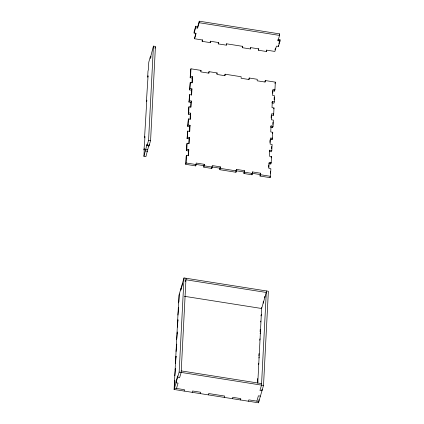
<?xml version="1.0" encoding="UTF-8"?>
<svg xmlns="http://www.w3.org/2000/svg" width="424" height="424" viewBox="0 0 424 424"><rect width="100%" height="100%" fill="white"/><g stroke="black" fill="none" stroke-linecap="round" stroke-linejoin="round"><path stroke-width="0.64" d="M148.766 145.612L145.925 156.631L143.916 156.313L144.308 148.723L143.922 150.059L144.621 142.644L144.934 136.57L144.547 137.906L146.815 100.117L146.428 101.453L148.071 75.817L147.679 77.152L147.992 71.078L148.384 69.737L148.776 62.148L150.324 56.8L151.331 56.959M143.916 156.313L147.102 144.107L147.022 145.628L149.031 145.946L150.584 140.604L155.438 46.433L153.43 46.115L150.25 58.321L150.324 56.8M147.022 145.628L148.575 140.286L153.43 46.115M149.031 145.946L149.11 144.425M174.1 389.471L178.96 295.3L184.005 277.937L268.376 291.262L263.516 385.432L258.47 402.8L174.1 389.471L179.145 372.102L184.005 277.937M264.899 81.89L265.292 80.549L275.335 82.139L274.943 89.734L272.934 89.416L272.621 95.49L274.63 95.808L274.317 101.882L272.303 101.564L271.991 107.643L273.999 107.961L273.687 114.035L271.678 113.717L271.365 119.791L273.374 120.109L273.061 126.188L271.053 125.87L270.74 131.944L272.749 132.262L272.436 138.335L270.427 138.017L270.115 144.096L272.123 144.414L271.805 150.488L269.797 150.17L269.484 156.244L271.493 156.562L271.18 162.636L269.171 162.323L268.858 168.397L270.867 168.715L270.475 176.31L270.088 177.645L260.045 176.055L260.511 173.204L252.476 171.932L252.01 174.789L243.97 173.517L244.436 170.665L236.401 169.393L235.935 172.25L219.865 169.711L220.332 166.855L212.297 165.588L211.83 168.439L203.796 167.173L204.262 164.316L196.227 163.049L195.761 165.901L185.712 164.316L186.104 156.721L186.496 155.385L188.505 155.703L188.818 149.63L186.809 149.312L186.422 150.647L188.431 150.965L188.818 149.63M186.422 150.647L186.735 144.568L187.122 143.233L189.131 143.551L189.443 137.477L187.434 137.159L187.048 138.494L189.056 138.812L189.443 137.477M187.048 138.494L187.747 131.085L189.756 131.403L190.069 125.324L188.06 125.006L187.673 126.341L189.682 126.659L190.069 125.324M187.673 126.341L188.373 118.932L190.381 119.25L190.699 113.176L188.691 112.858L188.298 114.194L190.307 114.512L190.699 113.176M188.298 114.194L188.611 108.12L189.003 106.779L191.012 107.097L191.325 101.023L189.316 100.705L188.929 102.041L190.938 102.359L191.325 101.023M188.929 102.041L189.629 94.632L191.637 94.95L191.95 88.87L189.941 88.558L189.554 89.893L191.563 90.206L191.95 88.87M189.554 89.893L190.254 82.479L192.263 82.797L192.576 76.723L190.567 76.405L190.18 77.74L192.189 78.058L192.576 76.723M190.18 77.74L190.572 70.145L190.959 68.81L201.002 70.395L200.928 71.916L208.963 73.182L209.043 71.667L217.077 72.933L216.998 74.454L225.033 75.726L225.112 74.205L241.182 76.744L241.102 78.265L249.137 79.532L249.217 78.011L257.251 79.283L257.177 80.804L265.212 82.07L265.292 80.549M179.347 293.964L178.954 301.559L178.568 302.895M185.712 164.316L186.104 162.98L186.496 155.385M186.809 149.312L187.122 143.233M187.434 137.159L187.747 131.085M188.06 125.006L188.373 118.932M188.691 112.858L189.003 106.779M189.316 100.705L189.629 94.632M189.941 88.558L190.254 82.479M190.567 76.405L190.959 68.81M180.9 288.622L180.82 290.143L182.373 284.796L182.453 283.28M280.004 41.075L278.451 46.417L276.443 46.099L274.89 51.442L266.855 50.175L266.468 51.511L258.433 50.239L258.82 48.903L250.785 47.636L250.399 48.972L242.364 47.7L242.751 46.364L226.681 43.826L226.289 45.161L218.254 43.895L218.641 42.559L210.606 41.287L210.219 42.623L202.184 41.356L202.571 40.02L194.537 38.748L196.089 33.406L194.081 33.088L194.16 31.572L195.713 26.224L197.722 26.542L199.275 21.2L279.628 33.894L279.549 35.415L277.996 40.757L280.004 41.075L280.084 39.554L278.075 39.236L277.996 40.757M188.177 155.825L188.431 150.965M188.807 143.672L189.056 138.812M189.433 131.52L189.682 126.659M190.058 119.372L190.307 114.512M190.683 107.219L190.938 102.359M191.314 95.071L191.563 90.206M191.94 82.918L192.189 78.058M194.537 38.748L195.824 33.077M194.081 33.088L195.634 27.746L195.713 26.224M195.634 27.746L197.642 28.064L197.722 26.542M186.014 278.25L181.154 372.42L179.601 377.763L177.592 377.45L177.672 375.929L176.119 381.271L176.04 382.793L178.048 383.111L176.495 388.453M197.642 28.064L199.195 22.721L199.275 21.2M195.761 165.901L195.814 164.888M202.184 41.356L202.264 39.835M203.796 167.173L204.262 164.316M210.219 42.623L210.299 41.107M211.83 168.439L211.91 166.923L219.945 168.19L220.332 166.855M218.254 43.895L218.334 42.374M219.865 169.711L219.945 168.19M226.289 45.161L226.368 43.645M235.935 172.25L236.274 169.839M242.364 47.7L242.438 46.184M243.97 173.517L244.436 170.665M250.399 48.972L250.473 47.451M252.01 174.789L252.476 171.932M258.433 50.239L258.513 48.723M260.045 176.055L260.511 173.204M266.468 51.511L266.548 49.99M257.575 380.916L257.702 378.484M258.863 356.006L258.985 353.574M260.113 331.706L260.241 329.273M268.593 167.3L268.721 164.872M269.881 142.395L270.009 139.962M271.132 118.089L271.259 115.662M272.42 93.179L272.547 90.752M257.776 383.222L261.682 307.485M263.182 303.155L263.262 301.634M258.47 402.8L258.539 401.533M270.088 177.645L270.152 176.379M270.316 173.215L270.417 171.317M268.784 163.659L270.793 163.977L270.857 162.758M271.577 148.787L271.699 146.354M270.538 139.432L272.044 139.671L272.139 137.848M271.053 125.87L270.666 127.205L272.674 127.523L272.738 126.304M272.828 124.486L272.955 122.054M271.795 115.132L273.3 115.37L273.395 113.547M274.116 99.576L274.238 97.144M273.045 90.831L274.556 91.07L274.651 89.172M258.958 399.567L258.863 401.464L248.819 399.88L248.427 401.215M264.735 297.807L264.815 296.291M278.451 46.417L278.504 45.405M266.367 290.944L261.507 385.114L259.96 390.462L261.968 390.774L262.043 389.259M154.924 48.214L155.269 47.027M200.748 71.285L201.002 70.395M208.65 73.002L209.043 71.667M216.818 73.824L217.077 72.933M224.725 75.541L225.112 74.205M185.415 281.552L185.935 279.771L266.288 292.465L261.629 308.497L184.366 296.291M178.255 308.974L178.642 307.633L177.937 315.048M177.624 321.122L178.016 319.786L177.312 327.196M248.83 79.352L249.217 78.011M176.999 333.275L177.386 331.939L176.686 339.348M176.373 345.422L176.76 344.087L176.061 351.501M175.743 357.575L176.135 356.24L175.43 363.649M175.117 369.728L175.504 368.392L174.805 375.802M174.492 381.876L174.879 380.54L174.487 388.135L184.53 389.72L184.143 391.061M274.969 49.926L275.489 48.145M279.284 35.081L279.628 33.894M278.844 43.831L279.31 42.225M279.617 41.16L279.93 40.089M274.943 83.475L275.335 82.139M274.556 91.07L274.943 89.734M272.049 102.46L272.303 101.564M274.317 101.882L273.925 103.218L271.916 102.905M273.745 108.851L273.999 107.961M192.178 392.327L192.57 390.992L200.605 392.258L200.213 393.599M273.3 115.37L273.687 114.035M272.674 127.523L273.061 126.188M272.362 133.597L272.749 132.262M272.044 139.671L272.436 138.335M269.797 150.17L269.41 151.506L271.418 151.824L271.805 150.488M271.106 157.898L271.493 156.562M270.793 163.977L271.18 162.636M208.253 394.866L208.64 393.53L224.709 396.069L224.323 397.405M232.357 398.677L232.744 397.341L240.779 398.608L240.392 399.943M260.93 315.906L261.317 314.571M260.617 321.986L260.877 321.09M260.119 333.688L260.378 332.798M259.679 340.207L260.066 338.871M258.868 357.989L259.122 357.098M258.423 364.513L258.81 363.177M257.612 382.294L257.872 381.404M256.854 401.146L258.407 395.804L260.416 396.122M199.195 22.721L279.549 35.415M148.575 140.286L150.584 140.604M145.549 149.455L147.557 149.767M145.469 150.971L147.478 151.288M195.835 164.385L203.875 165.652M236.014 170.729L244.049 172.001M252.084 173.268L260.124 174.54M186.104 162.98L196.148 164.565M204.183 165.837L212.217 167.104M220.252 168.376L236.327 170.914M244.362 172.181L252.397 173.453M260.431 174.72L270.475 176.31M181.233 370.905L261.587 383.598M179.145 372.102L263.516 385.432"/></g></svg>
